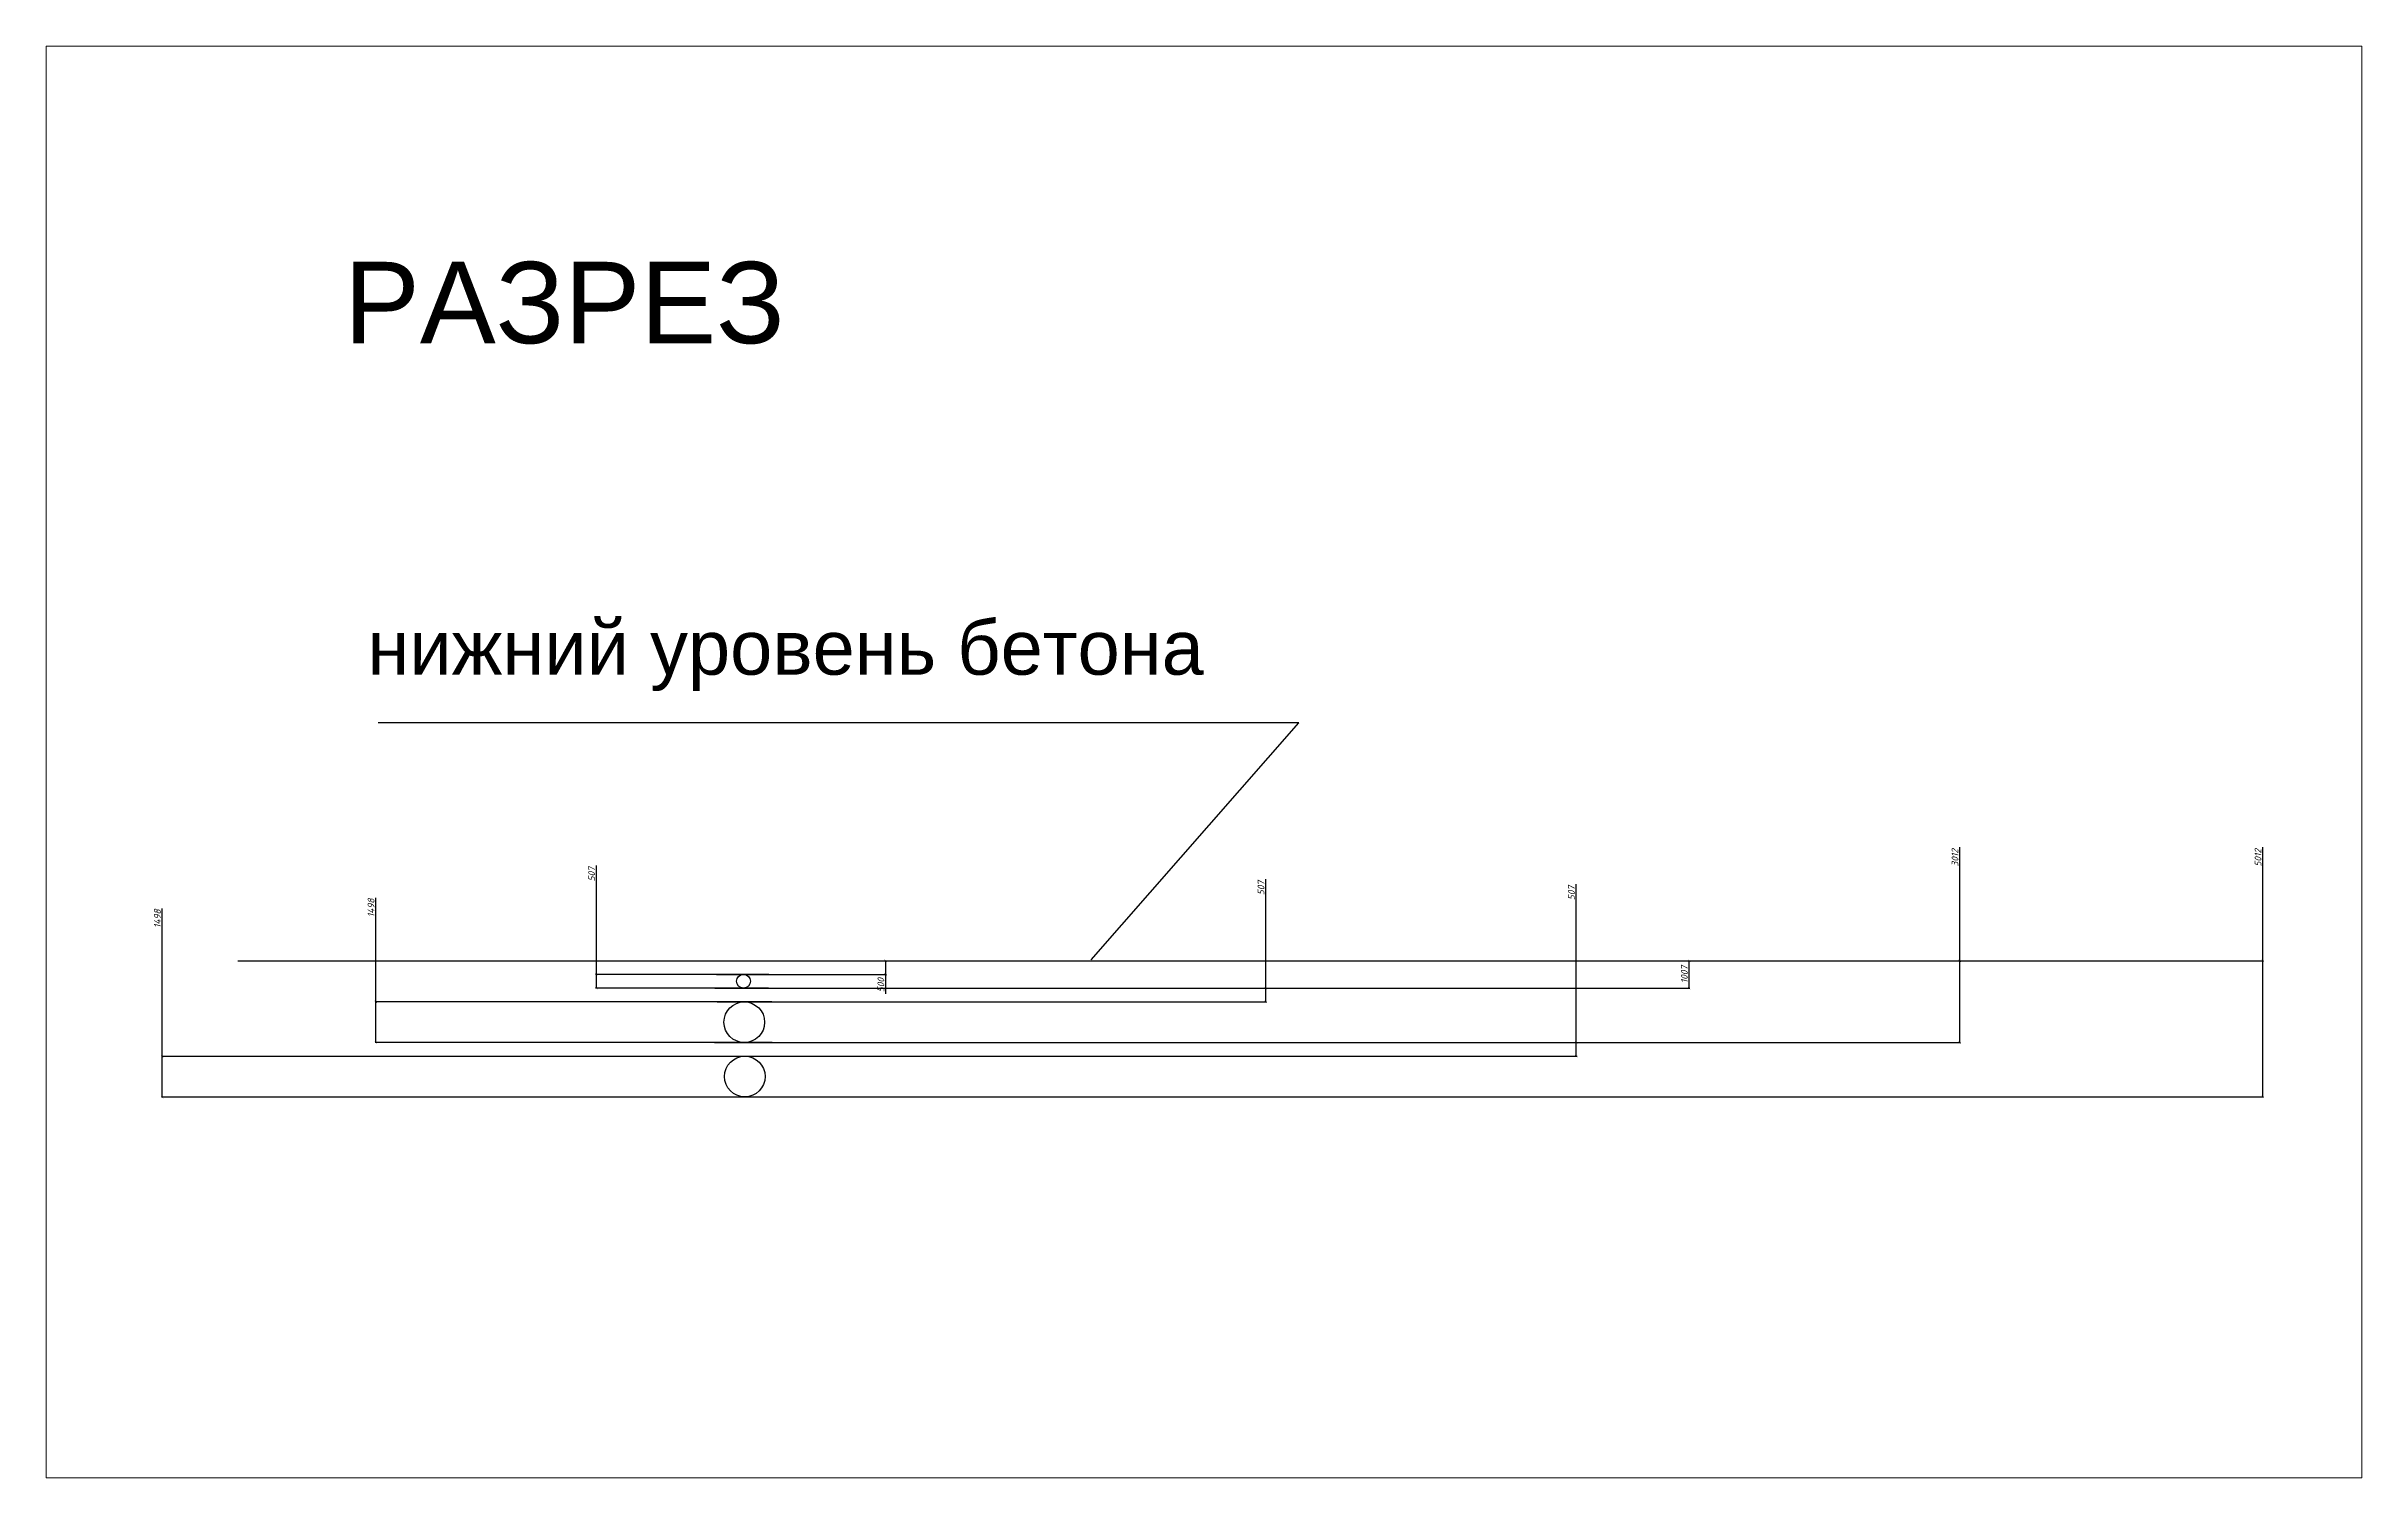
# Model space of a CAD drawing. Header units: millimetres. Extents: x -164867 to 807677, y -316775 to 513985.
# Drawn here: x 141604 to 150134, y 291919 to 297193 of the extents above; entities that cross this region are included whole.
import ezdxf

# ---------------------------------------------------------------- set-up
doc = ezdxf.new("R2010")
doc.units = ezdxf.units.MM
doc.layers.get('Defpoints').update_dxf_attribs({"color": 140})
doc.layers.add('-ЭТР', color=12, linetype='Continuous')
doc.layers.add('Тру6а 50', color=92, linetype='Continuous')
doc.styles.add('GOST 2.304', font='isocpeui.ttf')
doc.styles.get("Standard").update_dxf_attribs({"font": 'arial.ttf'})
doc.dimstyles.new('1to10', dxfattribs={"dimtxt": 25, "dimasz": 8, "dimexe": 3, "dimexo": 0, "dimgap": 5, "dimtad": 1, "dimdec": 0, "dimlfac": 10, "dimtxsty": 'GOST 2.304', "dimblk": 'ARCHTICK', "dimcen": 2.5, "dimadec": 0, "dimazin": 0, "dimtfac": 1, "dimtdec": 0, "dimtmove": 0, "dimatfit": 3, "dimfxl": 1, "dimarcsym": 0})

# ---------------------------------------------------------------- blocks, each defined once
blk = doc.blocks.new('_ArchTick')
at = {"color": 0, "linetype": 'ByBlock', "const_width": 0.15}
blk.add_lwpolyline([(-0.5, -0.5), (0.5, 0.5)], dxfattribs=at)
blk = doc.blocks.new('*D523')
at = {"layer": 'Defpoints', "color": 0, "transparency": 16777216}
for p in [(144072.7, 293773.3), (144275.8, 293823.3), (144696.1, 293773.3)]:
    blk.add_point(p, dxfattribs=at)
at = {"layer": 'Тру6а 50', "color": 0, "lineweight": -2, "transparency": 16777216}
for p, q in [((144072.7, 293773.3), (144699.1, 293773.3)), ((144275.8, 293823.3), (144699.1, 293823.3)), ((144696.1, 293823.3), (144696.1, 293773.3)), ((144696.1, 293773.3), (144696.1, 293702.2))]:
    blk.add_line(p, q, dxfattribs=at)
at = {"layer": 'Тру6а 50', "color": 0, "lineweight": -2, "transparency": 16777216, "xscale": 8, "yscale": 8, "zscale": 8}
for p, rotation in [((144696.1, 293823.3), 90), ((144696.1, 293773.3), 270)]:
    blk.add_blockref('_ArchTick', p, dxfattribs=dict(at, rotation=rotation))
at = {"layer": 'Тру6а 50', "color": 0, "transparency": 16777216, "insert": (144678.6, 293733.8), "char_height": 25, "attachment_point": 5, "rotation": 90, "style": 'GOST 2.304'}
blk.add_mtext('500', dxfattribs=at)
blk = doc.blocks.new('*D524')
at = {"layer": 'Defpoints', "color": 0, "transparency": 16777216}
for p in [(143630.7, 293773.3), (144265.6, 293773.3), (144264.9, 293722.6)]:
    blk.add_point(p, dxfattribs=at)
at = {"layer": 'Тру6а 50', "color": 0, "lineweight": -2, "transparency": 16777216}
for p, q in [((143630.7, 293773.3), (143630.7, 294175)), ((144265.6, 293773.3), (143627.7, 293773.3)), ((143630.7, 293722.6), (143630.7, 293773.3)), ((144264.9, 293722.6), (143627.7, 293722.6))]:
    blk.add_line(p, q, dxfattribs=at)
at = {"layer": 'Тру6а 50', "color": 0, "lineweight": -2, "transparency": 16777216, "xscale": 8, "yscale": 8, "zscale": 8}
for p, rotation in [((143630.7, 293773.3), 90), ((143630.7, 293722.6), 270)]:
    blk.add_blockref('_ArchTick', p, dxfattribs=dict(at, rotation=rotation))
at = {"layer": 'Тру6а 50', "color": 0, "transparency": 16777216, "insert": (143613.1, 294142.4), "char_height": 25, "attachment_point": 5, "rotation": 90, "style": 'GOST 2.304'}
blk.add_mtext('507', dxfattribs=at)
blk = doc.blocks.new('*D525')
at = {"layer": 'Defpoints', "color": 0, "transparency": 16777216}
for p in [(144072.3, 293722.6), (146096.7, 293722.6), (144075.1, 293671.9)]:
    blk.add_point(p, dxfattribs=at)
at = {"layer": 'Тру6а 50', "color": 0, "lineweight": -2, "transparency": 16777216}
for p, q in [((146096.7, 293722.6), (146096.7, 294124.3)), ((144072.3, 293722.6), (146099.7, 293722.6)), ((146096.7, 293671.9), (146096.7, 293722.6)), ((144075.1, 293671.9), (146099.7, 293671.9))]:
    blk.add_line(p, q, dxfattribs=at)
at = {"layer": 'Тру6а 50', "color": 0, "lineweight": -2, "transparency": 16777216, "xscale": 8, "yscale": 8, "zscale": 8}
for p, rotation in [((146096.7, 293722.6), 90), ((146096.7, 293671.9), 270)]:
    blk.add_blockref('_ArchTick', p, dxfattribs=dict(at, rotation=rotation))
at = {"layer": 'Тру6а 50', "color": 0, "transparency": 16777216, "insert": (146079, 294091.7), "char_height": 25, "attachment_point": 5, "rotation": 90, "style": 'GOST 2.304'}
blk.add_mtext('507', dxfattribs=at)
blk = doc.blocks.new('*D526')
at = {"color": 0, "lineweight": -2, "transparency": 16777216}
for p, q in [((142818, 293671.9), (142818, 294055.9)), ((144276.3, 293671.9), (142815, 293671.9)), ((142818, 293522.2), (142818, 293671.9)), ((144277.9, 293522.2), (142815, 293522.2))]:
    blk.add_line(p, q, dxfattribs=at)
at = {"layer": 'Defpoints', "color": 0, "transparency": 16777216}
for p in [(144276.3, 293671.9), (142818, 293522.2), (144277.9, 293522.2)]:
    blk.add_point(p, dxfattribs=at)
at = {"color": 0, "lineweight": -2, "transparency": 16777216, "xscale": 8, "yscale": 8, "zscale": 8}
for p, rotation in [((142818, 293671.9), 90), ((142818, 293522.2), 270)]:
    blk.add_blockref('_ArchTick', p, dxfattribs=dict(at, rotation=rotation))
at = {"color": 0, "transparency": 16777216, "insert": (142800.5, 294018.4), "char_height": 25, "attachment_point": 5, "rotation": 90, "style": 'GOST 2.304'}
blk.add_mtext('1498', dxfattribs=at)
blk = doc.blocks.new('*D527')
at = {"color": 0, "lineweight": -2, "transparency": 16777216}
for p, q in [((147240.4, 293522.5), (147240.4, 294105.8)), ((144066.2, 293522.5), (147243.4, 293522.5)), ((147240.4, 293471.8), (147240.4, 293522.5)), ((144077.3, 293471.8), (147243.4, 293471.8))]:
    blk.add_line(p, q, dxfattribs=at)
at = {"layer": 'Defpoints', "color": 0, "transparency": 16777216}
for p in [(144066.2, 293522.5), (147240.4, 293522.5), (144077.3, 293471.8)]:
    blk.add_point(p, dxfattribs=at)
at = {"color": 0, "lineweight": -2, "transparency": 16777216, "xscale": 8, "yscale": 8, "zscale": 8}
for p, rotation in [((147240.4, 293522.5), 90), ((147240.4, 293471.8), 270)]:
    blk.add_blockref('_ArchTick', p, dxfattribs=dict(at, rotation=rotation))
at = {"color": 0, "transparency": 16777216, "insert": (147222.7, 294073.2), "char_height": 25, "attachment_point": 5, "rotation": 90, "style": 'GOST 2.304'}
blk.add_mtext('507', dxfattribs=at)
blk = doc.blocks.new('*D528')
at = {"color": 0, "lineweight": -2, "transparency": 16777216}
for p, q in [((142030.9, 293470.9), (142030.9, 294015.9)), ((144241.8, 293470.9), (142027.9, 293470.9)), ((142030.9, 293321.1), (142030.9, 293470.9)), ((144295.3, 293321.1), (142027.9, 293321.1))]:
    blk.add_line(p, q, dxfattribs=at)
at = {"layer": 'Defpoints', "color": 0, "transparency": 16777216}
for p in [(144241.8, 293470.9), (142030.9, 293321.1), (144295.3, 293321.1)]:
    blk.add_point(p, dxfattribs=at)
at = {"color": 0, "lineweight": -2, "transparency": 16777216, "xscale": 8, "yscale": 8, "zscale": 8}
for p, rotation in [((142030.9, 293470.9), 90), ((142030.9, 293321.1), 270)]:
    blk.add_blockref('_ArchTick', p, dxfattribs=dict(at, rotation=rotation))
at = {"color": 0, "transparency": 16777216, "insert": (142013.4, 293978.5), "char_height": 25, "attachment_point": 5, "rotation": 90, "style": 'GOST 2.304'}
blk.add_mtext('1498', dxfattribs=at)
blk = doc.blocks.new('*D529')
at = {"layer": 'Defpoints', "color": 0, "transparency": 16777216}
for p in [(146919.2, 293823.3), (147656.2, 293823.3), (144066.5, 293722.6)]:
    blk.add_point(p, dxfattribs=at)
at = {"layer": 'Тру6а 50', "color": 0, "lineweight": -2, "transparency": 16777216}
for p, q in [((146919.2, 293823.3), (147659.2, 293823.3)), ((147656.2, 293722.6), (147656.2, 293823.3)), ((144066.5, 293722.6), (147659.2, 293722.6))]:
    blk.add_line(p, q, dxfattribs=at)
at = {"layer": 'Тру6а 50', "color": 0, "lineweight": -2, "transparency": 16777216, "xscale": 8, "yscale": 8, "zscale": 8}
for p, rotation in [((147656.2, 293823.3), 90), ((147656.2, 293722.6), 270)]:
    blk.add_blockref('_ArchTick', p, dxfattribs=dict(at, rotation=rotation))
at = {"layer": 'Тру6а 50', "color": 0, "transparency": 16777216, "insert": (147638.6, 293773), "char_height": 25, "attachment_point": 5, "rotation": 90, "style": 'GOST 2.304'}
blk.add_mtext('1007', dxfattribs=at)
blk = doc.blocks.new('*D530')
at = {"color": 0, "lineweight": -2, "transparency": 16777216}
for p, q in [((148653, 293823.3), (148653, 294241.5)), ((147020.6, 293823.3), (148656, 293823.3)), ((148653, 293522.2), (148653, 293823.3)), ((144175.5, 293522.2), (148656, 293522.2))]:
    blk.add_line(p, q, dxfattribs=at)
at = {"layer": 'Defpoints', "color": 0, "transparency": 16777216}
for p in [(147020.6, 293823.3), (148653, 293823.3), (144175.5, 293522.2)]:
    blk.add_point(p, dxfattribs=at)
at = {"color": 0, "lineweight": -2, "transparency": 16777216, "xscale": 8, "yscale": 8, "zscale": 8}
for p, rotation in [((148653, 293823.3), 90), ((148653, 293522.2), 270)]:
    blk.add_blockref('_ArchTick', p, dxfattribs=dict(at, rotation=rotation))
at = {"color": 0, "transparency": 16777216, "insert": (148635.5, 294203), "char_height": 25, "attachment_point": 5, "rotation": 90, "style": 'GOST 2.304'}
blk.add_mtext('3012', dxfattribs=at)
blk = doc.blocks.new('*D531')
at = {"color": 0, "lineweight": -2, "transparency": 16777216}
for p, q in [((149769.6, 293823.3), (149769.6, 294241.5)), ((147019.2, 293823.3), (149772.6, 293823.3)), ((149769.6, 293322.1), (149769.6, 293823.3)), ((144075.4, 293322.1), (149772.6, 293322.1))]:
    blk.add_line(p, q, dxfattribs=at)
at = {"layer": 'Defpoints', "color": 0, "transparency": 16777216}
for p in [(147019.2, 293823.3), (149769.6, 293823.3), (144075.4, 293322.1)]:
    blk.add_point(p, dxfattribs=at)
at = {"color": 0, "lineweight": -2, "transparency": 16777216, "xscale": 8, "yscale": 8, "zscale": 8}
for p, rotation in [((149769.6, 293823.3), 90), ((149769.6, 293322.1), 270)]:
    blk.add_blockref('_ArchTick', p, dxfattribs=dict(at, rotation=rotation))
at = {"color": 0, "transparency": 16777216, "insert": (149752.1, 294203), "char_height": 25, "attachment_point": 5, "rotation": 90, "style": 'GOST 2.304'}
blk.add_mtext('5012', dxfattribs=at)

msp = doc.modelspace()

# ---------------------------------------------------------------- linework, layer by layer
at = {"layer": '-ЭТР', "color": 40}
for p, q in [((146218.59, 294699.97), (142826.37, 294699.97)), ((145453.94, 293827.31), (146218.59, 294699.97)), ((142309.81, 293823.32), (148990.8, 293823.32))]:
    msp.add_line(p, q, dxfattribs=at)
at = {"layer": '-ЭТР', "color": 7, "lineweight": 20}
msp.add_lwpolyline([(141604.09, 297192.67), (150133.92, 297192.67), (150133.92, 291919.05), (141604.09, 291919.05)], close=True, dxfattribs=at)
at = {"layer": '-ЭТР', "color": 220, "linetype": 'Continuous', "lineweight": 30, "ltscale": 5}
msp.add_circle((144175.48, 293597.05), 74.89, dxfattribs=at)
at = {"layer": '-ЭТР', "color": 20, "linetype": 'Continuous', "lineweight": 30, "ltscale": 5}
msp.add_circle((144177.19, 293397), 74.89, dxfattribs=at)
at = {"layer": 'Тру6а 50', "linetype": 'Continuous', "lineweight": 30, "ltscale": 5}
msp.add_circle((144172.59, 293747.98), 25.35, dxfattribs=at)

# ---------------------------------------------------------------- texts
at = {"layer": '-ЭТР', "linetype": 'Continuous', "attachment_point": 7}
for s, insert, char_height in [('РАЗРЕЗ', (142700.81, 296094.4), 300), ('{\\C40;нижний уровень бетона }', (142787.04, 294817.14), 200)]:
    msp.add_mtext(s, dxfattribs=dict(at, insert=insert, char_height=char_height))

# ---------------------------------------------------------------- dimensions: what is measured, and where the dimension line sits
at = {"color": 5}
for base, p1, p2, picture, middle in [((149769.61, 293823.31), (144075.36, 293322.11), (147019.22, 293823.31), '*D531', (149769.61, 294203.03)), ((148652.97, 293823.32), (144175.48, 293522.16), (147020.6, 293823.32), '*D530', (148652.97, 294203.04)), ((142818.04, 293522.16), (144276.25, 293671.93), (144277.89, 293522.16), '*D526', (142818.04, 294018.41)), ((147240.36, 293522.5), (144077.31, 293471.8), (144066.24, 293522.5), '*D527', (147240.36, 294073.25)), ((142030.95, 293321.1), (144241.78, 293470.88), (144295.25, 293321.1), '*D528', (142030.95, 293978.47))]:
    dim = msp.add_linear_dim(base=base, p1=p1, p2=p2, angle=90, dimstyle='1to10', dxfattribs=at)
    dim.commit()
    dim.dimension.update_dxf_attribs({"geometry": picture, "text_midpoint": middle, "dimtype": 160})
at = {"layer": 'Тру6а 50'}
for base, p1, p2, picture, middle in [((143630.74, 293773.33), (144264.94, 293722.63), (144265.6, 293773.33), '*D524', (143630.74, 294142.42)), ((146096.7, 293722.63), (144075.07, 293671.94), (144072.32, 293722.63), '*D525', (146096.7, 294091.72))]:
    dim = msp.add_linear_dim(base=base, p1=p1, p2=p2, angle=90, dimstyle='1to10', dxfattribs=at)
    dim.commit()
    dim.dimension.update_dxf_attribs({"geometry": picture, "text_midpoint": middle, "dimtype": 160})
for base, p1, p2, picture, middle in [((147656.21, 293823.32), (144066.55, 293722.63), (146919.18, 293823.32), '*D529', (147638.55, 293772.97)), ((144696.12, 293773.33), (144275.76, 293823.34), (144072.73, 293773.33), '*D523', (144678.62, 293733.78))]:
    dim = msp.add_linear_dim(base=base, p1=p1, p2=p2, angle=90, dimstyle='1to10', dxfattribs=at)
    dim.commit()
    dim.dimension.update_dxf_attribs({"geometry": picture, "text_midpoint": middle})

doc.saveas('drawing.dxf')
